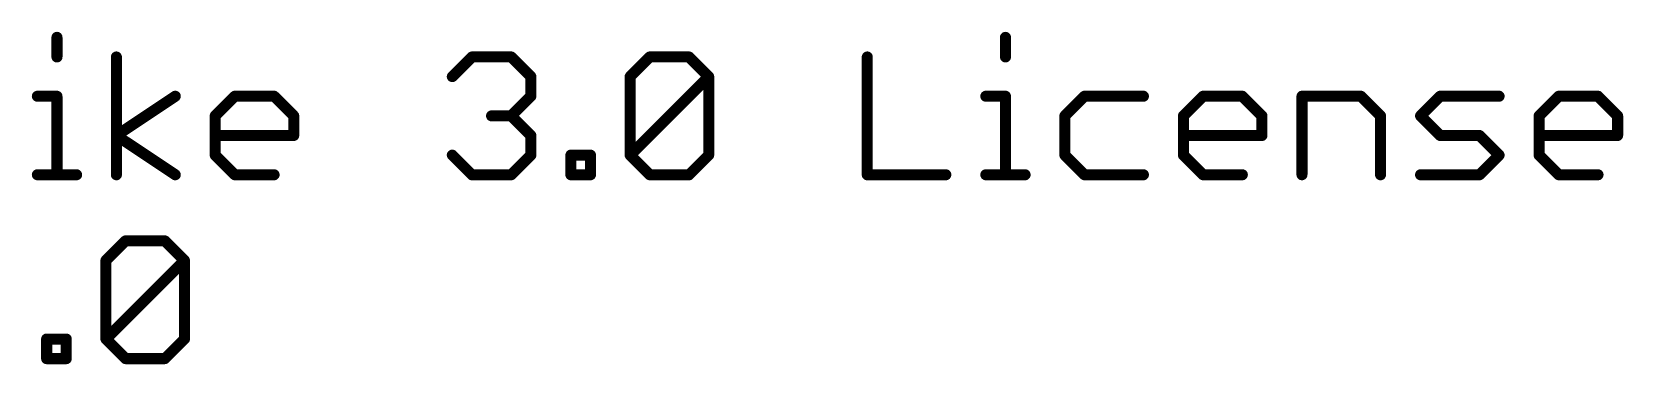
# Model space of a CAD drawing. Extents: x -119 to 41, y -19 to 17.
# Drawn here: x -33.47 to -11.49, y 2.54 to 7.13 of the extents above; entities that cross this region are included whole.
import ezdxf

# ---------------------------------------------------------------- set-up
doc = ezdxf.new("R2010")
doc.units = 0
doc.layers.add('51', color=53, linetype='CONTINUOUS')

msp = doc.modelspace()

# ---------------------------------------------------------------- linework, layer by layer
at = {"layer": '51', "const_width": 0.1524}
for points in [[(-33.12, 7.0544), (-33.12, 6.7832)], [(-20.0227, 7.0544), (-20.0227, 6.7832)], [(-32.2997, 5.1562), (-32.2997, 6.7832)], [(-27.6611, 6.512), (-27.3899, 6.7832)], [(-27.3899, 6.7832), (-26.8476, 6.7832)], [(-26.8476, 6.7832), (-26.5764, 6.512)], [(-25.2054, 6.512), (-24.9342, 6.7832)], [(-24.9342, 6.7832), (-24.3919, 6.7832)], [(-24.3919, 6.7832), (-24.1207, 6.512)], [(-21.9311, 6.7832), (-21.9311, 5.1562)], [(-26.5764, 6.512), (-26.5764, 6.2409)], [(-25.2054, 5.4274), (-25.2054, 6.512)], [(-25.2054, 5.4274), (-24.1207, 6.512)], [(-24.1207, 6.512), (-24.1207, 5.4274)], [(-33.3912, 6.2409), (-33.12, 6.2409)], [(-33.12, 6.2409), (-33.12, 5.1562)], [(-32.2997, 5.6985), (-31.4862, 6.2409)], [(-30.9354, 5.9697), (-30.6643, 6.2409)], [(-30.6643, 6.2409), (-30.1219, 6.2409)], [(-30.1219, 6.2409), (-29.8508, 5.9697)], [(-26.5764, 6.2409), (-26.8476, 5.9697)], [(-20.2939, 6.2409), (-20.0227, 6.2409)], [(-20.0227, 6.2409), (-20.0227, 5.1562)], [(-18.9313, 6.2409), (-19.2025, 5.9697)], [(-18.1178, 6.2409), (-18.9313, 6.2409)], [(-17.5653, 5.9697), (-17.2941, 6.2409)], [(-17.2941, 6.2409), (-16.7518, 6.2409)], [(-16.7518, 6.2409), (-16.4807, 5.9697)], [(-15.9282, 5.1562), (-15.9282, 6.2409)], [(-15.9282, 6.2409), (-15.1147, 6.2409)], [(-15.1147, 6.2409), (-14.8435, 5.9697)], [(-14.291, 5.9697), (-14.0198, 6.2409)], [(-14.0198, 6.2409), (-13.2063, 6.2409)], [(-12.6538, 5.9697), (-12.3827, 6.2409)], [(-12.3827, 6.2409), (-11.8403, 6.2409)], [(-11.8403, 6.2409), (-11.5692, 5.9697)], [(-30.9354, 5.4274), (-30.9354, 5.9697)], [(-29.8508, 5.9697), (-29.8508, 5.6985)], [(-26.8476, 5.9697), (-27.1188, 5.9697)], [(-26.8476, 5.9697), (-26.5764, 5.6985)], [(-19.2025, 5.9697), (-19.2025, 5.4274)], [(-17.5653, 5.4274), (-17.5653, 5.9697)], [(-16.4807, 5.9697), (-16.4807, 5.6985)], [(-14.8435, 5.9697), (-14.8435, 5.1562)], [(-14.0198, 5.6985), (-14.291, 5.9697)], [(-12.6538, 5.4274), (-12.6538, 5.9697)], [(-11.5692, 5.9697), (-11.5692, 5.6985)], [(-31.4862, 5.1562), (-32.2997, 5.6985)], [(-29.8508, 5.6985), (-30.9354, 5.6985)], [(-26.5764, 5.6985), (-26.5764, 5.4274)], [(-16.4807, 5.6985), (-17.5653, 5.6985)], [(-13.4775, 5.6985), (-14.0198, 5.6985)], [(-13.2063, 5.4274), (-13.4775, 5.6985)], [(-11.5692, 5.6985), (-12.6538, 5.6985)], [(-30.6643, 5.1562), (-30.9354, 5.4274)], [(-27.3899, 5.1562), (-27.6611, 5.4274)], [(-26.5764, 5.4274), (-26.8476, 5.1562)], [(-26.024, 5.1562), (-26.024, 5.4274)], [(-26.024, 5.4274), (-25.7528, 5.4274)], [(-25.7528, 5.4274), (-25.7528, 5.1562)], [(-24.9342, 5.1562), (-25.2054, 5.4274)], [(-24.1207, 5.4274), (-24.3919, 5.1562)], [(-19.2025, 5.4274), (-18.9313, 5.1562)], [(-17.2941, 5.1562), (-17.5653, 5.4274)], [(-13.4775, 5.1562), (-13.2063, 5.4274)], [(-12.3827, 5.1562), (-12.6538, 5.4274)], [(-33.3912, 5.1562), (-32.8488, 5.1562)], [(-30.1219, 5.1562), (-30.6643, 5.1562)], [(-26.8476, 5.1562), (-27.3899, 5.1562)], [(-25.7528, 5.1562), (-26.024, 5.1562)], [(-24.3919, 5.1562), (-24.9342, 5.1562)], [(-21.9311, 5.1562), (-20.8464, 5.1562)], [(-20.2939, 5.1562), (-19.7516, 5.1562)], [(-18.9313, 5.1562), (-18.1178, 5.1562)], [(-16.7518, 5.1562), (-17.2941, 5.1562)], [(-14.291, 5.1562), (-13.4775, 5.1562)], [(-11.8403, 5.1562), (-12.3827, 5.1562)], [(-32.4442, 3.972), (-32.173, 4.2432)], [(-32.173, 4.2432), (-31.6307, 4.2432)], [(-31.6307, 4.2432), (-31.3595, 3.972)], [(-32.4442, 2.8874), (-32.4442, 3.972)], [(-32.4442, 2.8874), (-31.3595, 3.972)], [(-31.3595, 3.972), (-31.3595, 2.8874)], [(-33.2627, 2.6162), (-33.2627, 2.8874)], [(-33.2627, 2.8874), (-32.9916, 2.8874)], [(-32.9916, 2.8874), (-32.9916, 2.6162)], [(-32.173, 2.6162), (-32.4442, 2.8874)], [(-31.3595, 2.8874), (-31.6307, 2.6162)], [(-32.9916, 2.6162), (-33.2627, 2.6162)], [(-31.6307, 2.6162), (-32.173, 2.6162)]]:
    msp.add_lwpolyline(points, dxfattribs=at)
at = {"layer": '51', "const_width": 0.0762}
for points in [[(-33.0819, 7.0544, 1), (-33.1581, 7.0544)], [(-19.9846, 7.0544, 1), (-20.0608, 7.0544)], [(-33.1581, 6.7832, 1), (-33.0819, 6.7832)], [(-32.2616, 6.7832, 1), (-32.3378, 6.7832)], [(-27.3899, 6.8213, 1), (-27.3899, 6.7451)], [(-27.363, 6.7562, 1), (-27.4169, 6.8101)], [(-26.8207, 6.8101, 1), (-26.8746, 6.7562)], [(-26.8476, 6.7451, 1), (-26.8476, 6.8213)], [(-24.9342, 6.8213, 1), (-24.9342, 6.7451)], [(-24.9073, 6.7562, 1), (-24.9612, 6.8101)], [(-24.3649, 6.8101, 1), (-24.4188, 6.7562)], [(-24.3919, 6.7451, 1), (-24.3919, 6.8213)], [(-21.893, 6.7832, 1), (-21.9692, 6.7832)], [(-20.0608, 6.7832, 1), (-19.9846, 6.7832)], [(-27.688, 6.539, 1), (-27.6342, 6.4851)], [(-26.5383, 6.512, 1), (-26.6145, 6.512)], [(-26.6034, 6.4851, 1), (-26.5495, 6.539)], [(-25.1673, 6.512, 1), (-25.2435, 6.512)], [(-25.2323, 6.539, 1), (-25.1784, 6.4851)], [(-24.0826, 6.512, 1), (-24.1588, 6.512)], [(-24.0938, 6.4851, 1), (-24.1477, 6.539)], [(-24.1477, 6.4851, 1), (-24.0938, 6.539)], [(-33.3912, 6.279, 1), (-33.3912, 6.2028)], [(-33.0819, 6.2409, 1), (-33.1581, 6.2409)], [(-33.12, 6.2028, 1), (-33.12, 6.279)], [(-31.4651, 6.2092, 1), (-31.5074, 6.2726)], [(-30.6643, 6.279, 1), (-30.6643, 6.2028)], [(-30.6373, 6.2139, 1), (-30.6912, 6.2678)], [(-30.095, 6.2678, 1), (-30.1489, 6.2139)], [(-30.1219, 6.2028, 1), (-30.1219, 6.279)], [(-26.6145, 6.2409, 1), (-26.5383, 6.2409)], [(-26.5495, 6.2139, 1), (-26.6034, 6.2678)], [(-20.2939, 6.279, 1), (-20.2939, 6.2028)], [(-19.9846, 6.2409, 1), (-20.0608, 6.2409)], [(-20.0227, 6.2028, 1), (-20.0227, 6.279)], [(-18.9313, 6.279, 1), (-18.9313, 6.2028)], [(-18.9044, 6.2139, 1), (-18.9582, 6.2678)], [(-18.1178, 6.2028, 1), (-18.1178, 6.279)], [(-17.2941, 6.279, 1), (-17.2941, 6.2028)], [(-17.2672, 6.2139, 1), (-17.3211, 6.2678)], [(-16.7249, 6.2678, 1), (-16.7788, 6.2139)], [(-16.7518, 6.2028, 1), (-16.7518, 6.279)], [(-15.8901, 6.2409, 1), (-15.9663, 6.2409)], [(-15.9282, 6.279, 1), (-15.9282, 6.2028)], [(-15.0877, 6.2678, 1), (-15.1416, 6.2139)], [(-15.1147, 6.2028, 1), (-15.1147, 6.279)], [(-14.0198, 6.279, 1), (-14.0198, 6.2028)], [(-13.9929, 6.2139, 1), (-14.0468, 6.2678)], [(-13.2063, 6.2028, 1), (-13.2063, 6.279)], [(-12.3827, 6.279, 1), (-12.3827, 6.2028)], [(-12.3557, 6.2139, 1), (-12.4096, 6.2678)], [(-11.8134, 6.2678, 1), (-11.8673, 6.2139)], [(-11.8403, 6.2028, 1), (-11.8403, 6.279)], [(-30.8973, 5.9697, 1), (-30.9735, 5.9697)], [(-30.9624, 5.9966, 1), (-30.9085, 5.9428)], [(-29.8127, 5.9697, 1), (-29.8889, 5.9697)], [(-29.8777, 5.9428, 1), (-29.8238, 5.9966)], [(-27.1188, 6.0078, 1), (-27.1188, 5.9316)], [(-26.8207, 5.9966, 1), (-26.8746, 5.9428)], [(-26.8746, 5.9966, 1), (-26.8207, 5.9428)], [(-26.8476, 5.9316, 1), (-26.8476, 6.0078)], [(-19.1644, 5.9697, 1), (-19.2406, 5.9697)], [(-19.2294, 5.9966, 1), (-19.1755, 5.9428)], [(-17.5272, 5.9697, 1), (-17.6034, 5.9697)], [(-17.5923, 5.9966, 1), (-17.5384, 5.9428)], [(-16.4426, 5.9697, 1), (-16.5188, 5.9697)], [(-16.5076, 5.9428, 1), (-16.4537, 5.9966)], [(-14.8054, 5.9697, 1), (-14.8816, 5.9697)], [(-14.8704, 5.9428, 1), (-14.8166, 5.9966)], [(-14.2641, 5.9966, 1), (-14.3179, 5.9428)], [(-14.3179, 5.9966, 1), (-14.2641, 5.9428)], [(-12.6157, 5.9697, 1), (-12.6919, 5.9697)], [(-12.6808, 5.9966, 1), (-12.6269, 5.9428)], [(-11.5311, 5.9697, 1), (-11.6073, 5.9697)], [(-11.5961, 5.9428, 1), (-11.5422, 5.9966)], [(-32.2786, 5.7302, 1), (-32.3208, 5.6668)], [(-32.3208, 5.7302, 1), (-32.2786, 5.6668)], [(-30.9354, 5.7366, 1), (-30.9354, 5.6604)], [(-29.8889, 5.6985, 1), (-29.8127, 5.6985)], [(-29.8508, 5.6604, 1), (-29.8508, 5.7366)], [(-26.5383, 5.6985, 1), (-26.6145, 5.6985)], [(-26.6034, 5.6716, 1), (-26.5495, 5.7255)], [(-17.5653, 5.7366, 1), (-17.5653, 5.6604)], [(-16.5188, 5.6985, 1), (-16.4426, 5.6985)], [(-16.4807, 5.6604, 1), (-16.4807, 5.7366)], [(-14.0198, 5.7366, 1), (-14.0198, 5.6604)], [(-14.0468, 5.6716, 1), (-13.9929, 5.7255)], [(-13.4506, 5.7255, 1), (-13.5044, 5.6716)], [(-13.4775, 5.6604, 1), (-13.4775, 5.7366)], [(-12.6538, 5.7366, 1), (-12.6538, 5.6604)], [(-11.6073, 5.6985, 1), (-11.5311, 5.6985)], [(-11.5692, 5.6604, 1), (-11.5692, 5.7366)], [(-30.9085, 5.4543, 1), (-30.9624, 5.4004)], [(-27.6342, 5.4543, 1), (-27.688, 5.4004)], [(-26.5495, 5.4004, 1), (-26.6034, 5.4543)], [(-25.9859, 5.4274, 1), (-26.0621, 5.4274)], [(-26.024, 5.4655, 1), (-26.024, 5.3893)], [(-25.7147, 5.4274, 1), (-25.7909, 5.4274)], [(-25.7528, 5.3893, 1), (-25.7528, 5.4655)], [(-25.1784, 5.4543, 1), (-25.2323, 5.4004)], [(-24.0938, 5.4004, 1), (-24.1477, 5.4543)], [(-19.1755, 5.4543, 1), (-19.2294, 5.4004)], [(-17.5384, 5.4543, 1), (-17.5923, 5.4004)], [(-13.1794, 5.4004, 1), (-13.2333, 5.4543)], [(-12.6269, 5.4543, 1), (-12.6808, 5.4004)], [(-30.9735, 5.4274, 1), (-30.8973, 5.4274)], [(-26.6145, 5.4274, 1), (-26.5383, 5.4274)], [(-25.2323, 5.4543, 1), (-25.1784, 5.4004)], [(-25.2435, 5.4274, 1), (-25.1673, 5.4274)], [(-24.1588, 5.4274, 1), (-24.0826, 5.4274)], [(-19.2406, 5.4274, 1), (-19.1644, 5.4274)], [(-17.6034, 5.4274, 1), (-17.5272, 5.4274)], [(-13.2333, 5.4004, 1), (-13.1794, 5.4543)], [(-12.6919, 5.4274, 1), (-12.6157, 5.4274)], [(-33.3912, 5.1943, 1), (-33.3912, 5.1181)], [(-33.1581, 5.1562, 1), (-33.0819, 5.1562)], [(-32.8488, 5.1181, 1), (-32.8488, 5.1943)], [(-32.3378, 5.1562, 1), (-32.2616, 5.1562)], [(-31.5074, 5.1245, 1), (-31.4651, 5.1879)], [(-30.6643, 5.1943, 1), (-30.6643, 5.1181)], [(-30.6912, 5.1293, 1), (-30.6373, 5.1831)], [(-30.1219, 5.1181, 1), (-30.1219, 5.1943)], [(-27.3899, 5.1943, 1), (-27.3899, 5.1181)], [(-27.4169, 5.1293, 1), (-27.363, 5.1831)], [(-26.8746, 5.1831, 1), (-26.8207, 5.1293)], [(-26.8476, 5.1181, 1), (-26.8476, 5.1943)], [(-26.024, 5.1943, 1), (-26.024, 5.1181)], [(-26.0621, 5.1562, 1), (-25.9859, 5.1562)], [(-25.7909, 5.1562, 1), (-25.7147, 5.1562)], [(-25.7528, 5.1181, 1), (-25.7528, 5.1943)], [(-24.9342, 5.1943, 1), (-24.9342, 5.1181)], [(-24.9612, 5.1293, 1), (-24.9073, 5.1831)], [(-24.4188, 5.1831, 1), (-24.3649, 5.1293)], [(-24.3919, 5.1181, 1), (-24.3919, 5.1943)], [(-21.9311, 5.1943, 1), (-21.9311, 5.1181)], [(-21.9692, 5.1562, 1), (-21.893, 5.1562)], [(-20.8464, 5.1181, 1), (-20.8464, 5.1943)], [(-20.2939, 5.1943, 1), (-20.2939, 5.1181)], [(-20.0608, 5.1562, 1), (-19.9846, 5.1562)], [(-19.7516, 5.1181, 1), (-19.7516, 5.1943)], [(-18.9313, 5.1943, 1), (-18.9313, 5.1181)], [(-18.9582, 5.1293, 1), (-18.9044, 5.1831)], [(-18.1178, 5.1181, 1), (-18.1178, 5.1943)], [(-17.2941, 5.1943, 1), (-17.2941, 5.1181)], [(-17.3211, 5.1293, 1), (-17.2672, 5.1831)], [(-16.7518, 5.1181, 1), (-16.7518, 5.1943)], [(-15.9663, 5.1562, 1), (-15.8901, 5.1562)], [(-14.8816, 5.1562, 1), (-14.8054, 5.1562)], [(-14.291, 5.1943, 1), (-14.291, 5.1181)], [(-13.5044, 5.1831, 1), (-13.4506, 5.1293)], [(-13.4775, 5.1181, 1), (-13.4775, 5.1943)], [(-12.3827, 5.1943, 1), (-12.3827, 5.1181)], [(-12.4096, 5.1293, 1), (-12.3557, 5.1831)], [(-11.8403, 5.1181, 1), (-11.8403, 5.1943)], [(-32.173, 4.2813, 1), (-32.173, 4.2051)], [(-32.1461, 4.2162, 1), (-32.1999, 4.2701)], [(-31.6037, 4.2701, 1), (-31.6576, 4.2162)], [(-31.6307, 4.2051, 1), (-31.6307, 4.2813)], [(-32.4061, 3.972, 1), (-32.4823, 3.972)], [(-32.4711, 3.999, 1), (-32.4172, 3.9451)], [(-31.3214, 3.972, 1), (-31.3976, 3.972)], [(-31.3326, 3.9451, 1), (-31.3865, 3.999)], [(-31.3864, 3.9451, 1), (-31.3326, 3.999)], [(-33.2246, 2.8874, 1), (-33.3008, 2.8874)], [(-33.2627, 2.9255, 1), (-33.2627, 2.8493)], [(-32.9535, 2.8874, 1), (-33.0297, 2.8874)], [(-32.9916, 2.8493, 1), (-32.9916, 2.9255)], [(-32.4172, 2.9143, 1), (-32.4711, 2.8604)], [(-32.4711, 2.9143, 1), (-32.4172, 2.8604)], [(-32.4823, 2.8874, 1), (-32.4061, 2.8874)], [(-31.3976, 2.8874, 1), (-31.3214, 2.8874)], [(-31.3326, 2.8604, 1), (-31.3864, 2.9143)], [(-33.2627, 2.6543, 1), (-33.2627, 2.5781)], [(-33.3008, 2.6162, 1), (-33.2246, 2.6162)], [(-33.0297, 2.6162, 1), (-32.9535, 2.6162)], [(-32.9916, 2.5781, 1), (-32.9916, 2.6543)], [(-32.173, 2.6543, 1), (-32.173, 2.5781)], [(-32.1999, 2.5893, 1), (-32.1461, 2.6431)], [(-31.6576, 2.6431, 1), (-31.6037, 2.5893)], [(-31.6307, 2.5781, 1), (-31.6307, 2.6543)]]:
    msp.add_lwpolyline(points, format="xyb", dxfattribs=at)

doc.saveas('drawing.dxf')
